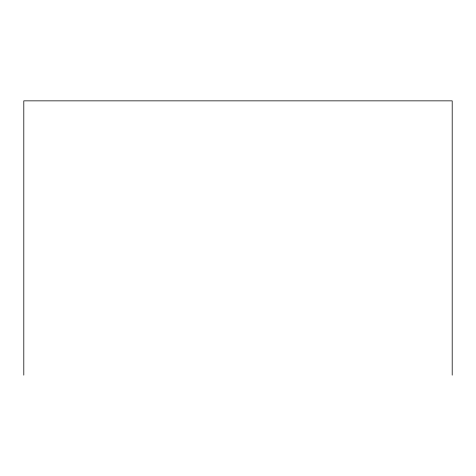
<?xml version="1.0" encoding="UTF-8"?>
<svg xmlns="http://www.w3.org/2000/svg" width="476" height="476" viewBox="0 0 476 476"><rect width="100%" height="100%" fill="white"/><g stroke="black" fill="none" stroke-linecap="round" stroke-linejoin="round"><path stroke-width="0.71" d="M452.2 375.147L452.2 100.852L23.8 100.852L23.8 375.147"/></g></svg>
